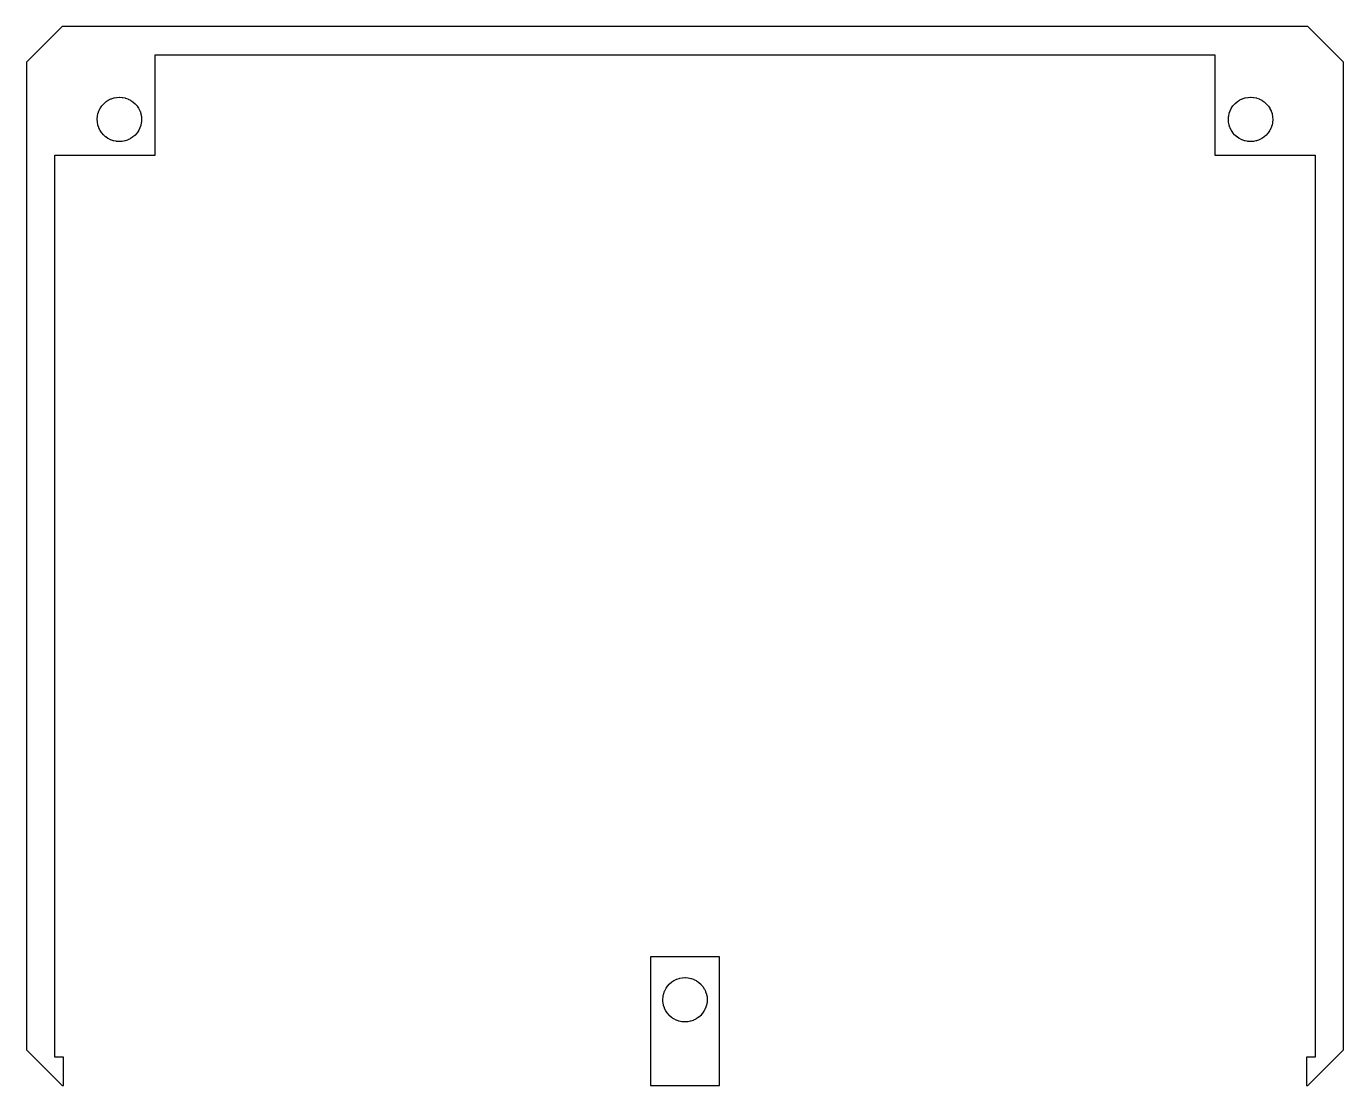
# Model space of a CAD drawing. Header units: millimetres. Extents: x -46.9 to 45.1, y -44.3 to 29.7.
import ezdxf

# ---------------------------------------------------------------- set-up
doc = ezdxf.new("R2010")
doc.units = ezdxf.units.MM

msp = doc.modelspace()

# ---------------------------------------------------------------- linework, layer by layer
for points in [[(-46.92, 25.201), (-46.92, -41.786), (-46.847, -41.859), (-44.42, -44.286), (-44.416, -44.286), (-44.416, -44.286), (-44.32, -44.286), (-44.32, -42.362), (-44.32, -42.326), (-44.32, -42.286), (-44.897, -42.286), (-44.92, -42.286), (-44.92, -40.059), (-44.92, -33.466), (-44.92, 20.714), (-38.9, 20.714), (-37.92, 20.714), (-37.92, 26.734), (-37.92, 27.714), (-34.77, 27.714), (13.33, 27.714), (17.18, 27.714), (18.58, 27.714), (22.43, 27.714), (23.83, 27.714), (27.68, 27.714), (29.08, 27.714), (32.93, 27.714), (36.08, 27.714), (36.08, 21.694), (36.08, 20.714), (42.1, 20.714), (43.08, 20.714), (43.08, 18.709), (43.08, -42.286), (43.06, -42.286), (43.058, -42.286), (42.48, -42.286), (42.48, -44.211), (42.48, -44.246), (42.48, -44.286), (42.483, -44.286), (42.58, -44.286), (42.653, -44.213), (45.08, -41.786), (45.08, -39.774), (45.08, 27.214), (45.007, 27.287), (42.58, 29.714), (41.805, 29.714), (37.155, 29.714), (33.305, 29.714), (31.905, 29.714), (28.055, 29.714), (26.655, 29.714), (22.805, 29.714), (21.405, 29.714), (17.555, 29.714), (-38.995, 29.714), (-44.42, 29.714), (-46.847, 27.287), (-46.92, 27.214), (-46.92, 25.201)], [(-38.889, 22.981), (-38.922, 22.812), (-38.932, 22.783), (-38.988, 22.621), (-39.001, 22.593), (-39.077, 22.439), (-39.094, 22.413), (-39.19, 22.27), (-39.21, 22.247), (-39.324, 22.118), (-39.347, 22.097), (-39.476, 21.984), (-39.502, 21.967), (-39.645, 21.871), (-39.672, 21.858), (-39.826, 21.782), (-39.856, 21.772), (-40.018, 21.716), (-40.049, 21.71), (-40.217, 21.677), (-40.248, 21.675), (-40.42, 21.664), (-40.45, 21.666), (-40.622, 21.677), (-40.652, 21.683), (-40.821, 21.716), (-40.85, 21.726), (-41.013, 21.782), (-41.04, 21.795), (-41.195, 21.871), (-41.22, 21.888), (-41.363, 21.984), (-41.386, 22.004), (-41.516, 22.118), (-41.536, 22.141), (-41.649, 22.27), (-41.666, 22.296), (-41.762, 22.439), (-41.776, 22.466), (-41.852, 22.621), (-41.862, 22.65), (-41.917, 22.812), (-41.923, 22.843), (-41.956, 23.011), (-41.958, 23.042), (-41.97, 23.214), (-41.968, 23.244), (-41.956, 23.416), (-41.95, 23.446), (-41.917, 23.615), (-41.907, 23.644), (-41.852, 23.807), (-41.838, 23.834), (-41.762, 23.989), (-41.745, 24.014), (-41.649, 24.157), (-41.629, 24.18), (-41.516, 24.31), (-41.492, 24.33), (-41.363, 24.443), (-41.338, 24.461), (-41.195, 24.556), (-41.167, 24.57), (-41.013, 24.646), (-40.984, 24.656), (-40.821, 24.711), (-40.791, 24.717), (-40.622, 24.75), (-40.591, 24.752), (-40.42, 24.764), (-40.389, 24.762), (-40.217, 24.75), (-40.187, 24.744), (-40.018, 24.711), (-39.989, 24.701), (-39.826, 24.646), (-39.799, 24.632), (-39.645, 24.556), (-39.619, 24.539), (-39.476, 24.443), (-39.453, 24.423), (-39.324, 24.31), (-39.303, 24.286), (-39.19, 24.157), (-39.173, 24.132), (-39.077, 23.989), (-39.064, 23.961), (-38.988, 23.807), (-38.978, 23.778), (-38.922, 23.615), (-38.916, 23.585), (-38.883, 23.416), (-38.881, 23.385), (-38.87, 23.214), (-38.872, 23.183), (-38.883, 23.011), (-38.889, 22.981)], [(39.498, 21.967), (39.355, 21.871), (39.328, 21.858), (39.174, 21.782), (39.144, 21.772), (38.982, 21.716), (38.951, 21.71), (38.783, 21.677), (38.752, 21.675), (38.58, 21.664), (38.55, 21.666), (38.378, 21.677), (38.348, 21.683), (38.179, 21.716), (38.15, 21.726), (37.987, 21.782), (37.96, 21.795), (37.805, 21.871), (37.78, 21.888), (37.637, 21.984), (37.614, 22.004), (37.484, 22.118), (37.464, 22.141), (37.351, 22.27), (37.334, 22.296), (37.238, 22.439), (37.224, 22.466), (37.148, 22.621), (37.138, 22.65), (37.083, 22.812), (37.077, 22.843), (37.044, 23.011), (37.042, 23.042), (37.03, 23.214), (37.032, 23.244), (37.044, 23.416), (37.05, 23.446), (37.083, 23.615), (37.093, 23.644), (37.148, 23.807), (37.162, 23.834), (37.238, 23.989), (37.255, 24.014), (37.351, 24.157), (37.371, 24.18), (37.484, 24.31), (37.508, 24.33), (37.637, 24.443), (37.662, 24.461), (37.805, 24.556), (37.833, 24.57), (37.987, 24.646), (38.016, 24.656), (38.179, 24.711), (38.209, 24.717), (38.378, 24.75), (38.409, 24.752), (38.58, 24.764), (38.611, 24.762), (38.783, 24.75), (38.813, 24.744), (38.982, 24.711), (39.011, 24.701), (39.174, 24.646), (39.201, 24.632), (39.355, 24.556), (39.381, 24.539), (39.524, 24.443), (39.547, 24.423), (39.676, 24.31), (39.697, 24.286), (39.81, 24.157), (39.827, 24.132), (39.923, 23.989), (39.936, 23.961), (40.012, 23.807), (40.022, 23.778), (40.078, 23.615), (40.084, 23.585), (40.117, 23.416), (40.119, 23.385), (40.13, 23.214), (40.128, 23.183), (40.117, 23.011), (40.111, 22.981), (40.078, 22.812), (40.068, 22.783), (40.012, 22.621), (39.999, 22.593), (39.923, 22.439), (39.906, 22.413), (39.81, 22.27), (39.79, 22.247), (39.676, 22.118), (39.653, 22.097), (39.524, 21.984), (39.498, 21.967)], [(-3.138, -44.286), (1.48, -44.286), (1.48, -42.362), (1.48, -42.326), (1.48, -42.286), (1.48, -36.266), (1.48, -35.286), (-2.648, -35.286), (-3.32, -35.286), (-3.32, -41.306), (-3.32, -42.286), (-3.32, -44.006), (-3.32, -44.17), (-3.32, -44.211), (-3.32, -44.246), (-3.32, -44.286), (-3.156, -44.286), (-3.138, -44.286)], [(0.522, -37.722), (0.578, -37.885), (0.584, -37.915), (0.617, -38.084), (0.619, -38.115), (0.63, -38.286), (0.628, -38.317), (0.617, -38.489), (0.611, -38.519), (0.578, -38.688), (0.568, -38.717), (0.512, -38.879), (0.499, -38.907), (0.423, -39.061), (0.406, -39.087), (0.31, -39.23), (0.29, -39.253), (0.176, -39.382), (0.153, -39.403), (0.024, -39.516), (-0.002, -39.533), (-0.145, -39.629), (-0.172, -39.642), (-0.326, -39.718), (-0.356, -39.728), (-0.518, -39.784), (-0.549, -39.79), (-0.717, -39.823), (-0.748, -39.825), (-0.92, -39.836), (-0.95, -39.834), (-1.122, -39.823), (-1.152, -39.817), (-1.321, -39.784), (-1.35, -39.774), (-1.513, -39.718), (-1.54, -39.705), (-1.695, -39.629), (-1.72, -39.612), (-1.863, -39.516), (-1.886, -39.496), (-2.016, -39.382), (-2.036, -39.359), (-2.149, -39.23), (-2.166, -39.204), (-2.262, -39.061), (-2.276, -39.034), (-2.352, -38.879), (-2.362, -38.85), (-2.417, -38.688), (-2.423, -38.657), (-2.456, -38.489), (-2.458, -38.458), (-2.47, -38.286), (-2.468, -38.256), (-2.456, -38.084), (-2.45, -38.054), (-2.417, -37.885), (-2.407, -37.856), (-2.352, -37.693), (-2.338, -37.666), (-2.262, -37.511), (-2.245, -37.486), (-2.149, -37.343), (-2.129, -37.32), (-2.016, -37.19), (-1.992, -37.17), (-1.863, -37.057), (-1.838, -37.039), (-1.695, -36.944), (-1.667, -36.93), (-1.513, -36.854), (-1.484, -36.844), (-1.321, -36.789), (-1.291, -36.783), (-1.122, -36.75), (-1.091, -36.748), (-0.92, -36.736), (-0.889, -36.738), (-0.717, -36.75), (-0.687, -36.756), (-0.518, -36.789), (-0.489, -36.799), (-0.326, -36.854), (-0.299, -36.868), (-0.145, -36.944), (-0.119, -36.961), (0.024, -37.057), (0.047, -37.077), (0.176, -37.19), (0.197, -37.214), (0.31, -37.343), (0.327, -37.368), (0.423, -37.511), (0.436, -37.539), (0.512, -37.693), (0.522, -37.722)]]:
    msp.add_lwpolyline(points, close=True)

doc.saveas('drawing.dxf')
